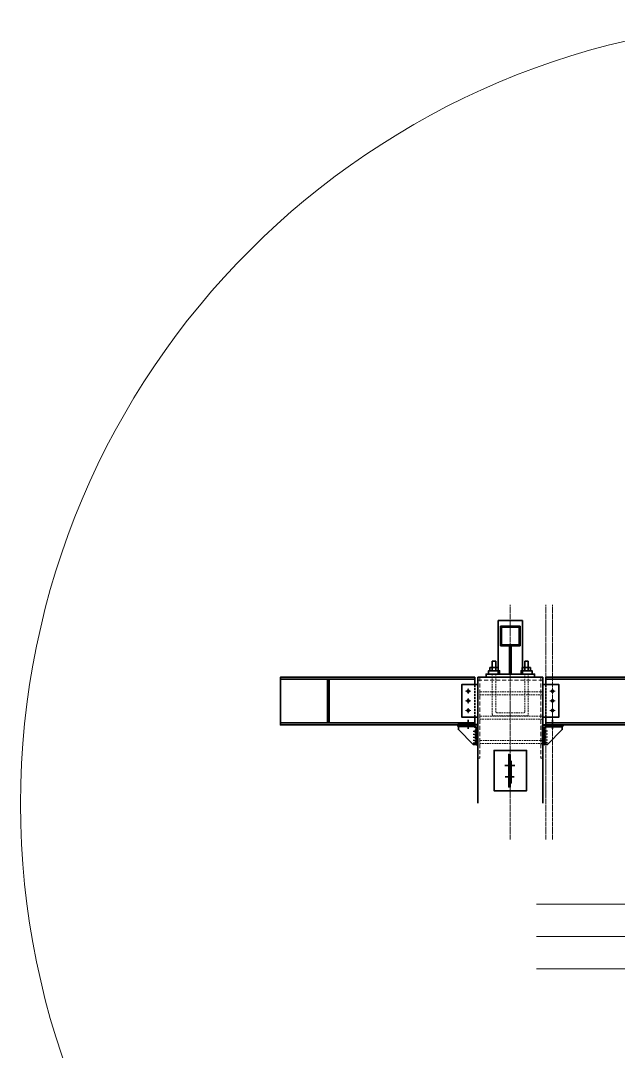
# Model space of a CAD drawing. Header units: millimetres. Extents: x -323079 to -301954, y 18974 to 29401.
# Drawn here: x -323079 to -319388, y 23038 to 29401 of the extents above; entities that cross this region are included whole.
import ezdxf

# ---------------------------------------------------------------- set-up
doc = ezdxf.new("R2010")
doc.units = ezdxf.units.MM
for name, pattern in [('CENTERX2', [4, 2.5, -0.5, 0.5, -0.5]), ('DASHED', [0.75, 0.5, -0.25]), ('HIDDEN2', [4.7625, 3.175, -1.5875])]:
    doc.linetypes.add(name, pattern=pattern)
doc.layers.get('Defpoints').update_dxf_attribs({"color": 1, "lineweight": 0})
for name, color, linetype, lineweight in [('k_ Металл', 5, 'Continuous', 40), ('k_ Осевая', 8, 'CENTERX2', 9), ('Линия Основная', 7, 'Continuous', 35), ('Линия пунктир', 190, 'HIDDEN2', 9), ('сварка', 7, 'Continuous', 25)]:
    doc.layers.add(name, color=color, linetype=linetype, lineweight=lineweight)

# ---------------------------------------------------------------- blocks, each defined once
blk = doc.blocks.new('*U528')
at = {"color": 0, "linetype": 'ByBlock', "lineweight": -2}
for p, q in [((-9, 23), (-9, 120.4)), ((0, 125), (-4.4, 125)), ((0, 0), (0, 125)), ((-125, 0), (-125, 4.4)), ((-125, 0), (0, 0)), ((-120.4, 9), (-23, 9))]:
    blk.add_line(p, q, dxfattribs=at)
for centre, radius, start, end in [((-4.4, 120.4), 4.59, 89.92484, 180.07516), ((-120.4, 4.4), 4.6, 90, 180), ((-23, 23), 14, 270, 0)]:
    blk.add_arc(centre, radius, start, end, dxfattribs=at)
blk = doc.blocks.new('*U529')
for p, q in [((-0.5, 0.5), (0.5, -0.5)), ((0.5, 0.5), (-0.5, -0.5)), ((1.5, 0.5), (2.5, -0.5)), ((2.5, 0.5), (1.5, -0.5)), ((3.5, 0.5), (4.5, -0.5)), ((4.5, 0.5), (3.5, -0.5))]:
    blk.add_line(p, q)
blk = doc.blocks.new('*U512')
for points in [[(0, -0.5), (0, 0.5)], [(1, -0.5), (1, 0.5)], [(2, -0.5), (2, 0.5)], [(3, -0.5), (3, 0.5)], [(4, -0.5), (4, 0.5)]]:
    blk.add_lwpolyline(points)

msp = doc.modelspace()

# ---------------------------------------------------------------- linework, layer by layer
at = {"layer": 'Defpoints'}
for points in [[(-317452.36415, 23947.54565), (-319893.52303, 23947.54565)], [(-317452.36415, 23747.54565), (-319893.52303, 23747.54565)], [(-317452.36415, 23547.54565), (-319893.52303, 23547.54565)]]:
    msp.add_lwpolyline(points, dxfattribs=at)
msp.add_circle((-318243.55698, 24565.59951), 4834.96443, dxfattribs=at)
at = {"layer": 'k_ Металл', "lineweight": 20}
for p, q in [((-320298.51018, 25261.86766), (-320332.11574, 25261.86766)), ((-320315.25729, 25277.47445), (-320315.25729, 25246.16245)), ((-319812.11574, 25261.86766), (-319778.51018, 25261.86766)), ((-319795.36863, 25277.47445), (-319795.36863, 25246.16245)), ((-320298.51018, 25201.86766), (-320332.11574, 25201.86766)), ((-320315.25729, 25217.47445), (-320315.25729, 25186.16245)), ((-319812.11574, 25201.86766), (-319778.51018, 25201.86766)), ((-319795.36863, 25217.47445), (-319795.36863, 25186.16245)), ((-320298.51018, 25141.86766), (-320332.11574, 25141.86766)), ((-320315.25729, 25157.47445), (-320315.25729, 25126.16245)), ((-319812.11574, 25141.86766), (-319778.51018, 25141.86766)), ((-319795.36863, 25157.47445), (-319795.36863, 25126.16245))]:
    msp.add_line(p, q, dxfattribs=at)
for points in [[(-320305.25725, 25261.86766), (-320315.25533, 25271.86574), (-320325.25342, 25261.86766), (-320315.25729, 25251.87152)], [(-319805.36866, 25261.86766), (-319795.37058, 25271.86574), (-319785.37249, 25261.86766), (-319795.36863, 25251.87152)], [(-320305.25725, 25201.86766), (-320315.25533, 25211.86574), (-320325.25342, 25201.86766), (-320315.25729, 25191.87152)], [(-319805.36866, 25201.86766), (-319795.37058, 25211.86574), (-319785.37249, 25201.86766), (-319795.36863, 25191.87152)], [(-320305.25725, 25141.86766), (-320315.25533, 25151.86574), (-320325.25342, 25141.86766), (-320315.25729, 25131.87152)], [(-319805.36866, 25141.86766), (-319795.37058, 25151.86574), (-319785.37249, 25141.86766), (-319795.36863, 25131.87152)]]:
    msp.add_lwpolyline(points, close=True, dxfattribs=at)
at = {"layer": 'k_ Осевая', "ltscale": 5}
for p, q in [((-320055.31296, 24345.30822), (-320055.31296, 25795.48653)), ((-319835.31296, 24345.30822), (-319835.31296, 25795.48653)), ((-319795.31296, 24345.30822), (-319795.31296, 25795.48653))]:
    msp.add_line(p, q, dxfattribs=at)
at = {"layer": 'Линия Основная'}
for p, q in [((-320166.4286, 25387.36766), (-320166.4286, 25447.36766)), ((-320166.4286, 25447.36766), (-320144.19731, 25447.36766)), ((-320144.19731, 25387.36766), (-320144.19731, 25447.36766)), ((-319966.4286, 25387.36766), (-319966.4286, 25447.36766)), ((-319966.4286, 25447.36766), (-319944.19731, 25447.36766)), ((-319944.19731, 25387.36766), (-319944.19731, 25447.36766)), ((-320255.31296, 24570.20291), (-320255.31296, 25347.36766)), ((-319855.31296, 24570.20291), (-319855.31296, 25347.36766))]:
    msp.add_line(p, q, dxfattribs=at)
for points in [[(-320130.31296, 25367.36766), (-320130.31296, 25697.36766), (-319980.31296, 25697.36766), (-319980.31296, 25367.36766), (-320130.31296, 25367.36766)], [(-320055.31296, 25662.27057), (-320115.31296, 25662.27057), (-320115.31296, 25542.27057), (-319995.31296, 25542.27057), (-319995.31296, 25662.27057), (-320055.31296, 25662.27057)], [(-320275.31296, 25101.86766), (-320275.31296, 25053.36766), (-321474.95942, 25053.36766), (-321474.95942, 25347.36766), (-320275.31296, 25347.36766)], [(-320275.31296, 25101.86766), (-320275.31296, 25065.36766), (-321474.95942, 25065.36766), (-321474.95942, 25335.36766), (-320275.31296, 25335.36766), (-320275.31296, 25301.86766)], [(-321173.70587, 25065.36766), (-321173.70587, 25335.36766), (-321183.70587, 25335.36766), (-321183.70587, 25065.36766), (-321173.70587, 25065.36766)], [(-320275.31296, 25347.36766), (-320275.31296, 25301.86766)], [(-320255.31296, 25347.36766), (-319855.31296, 25347.36766)], [(-320055.31296, 25347.36766), (-320205.31296, 25347.36766), (-320205.31296, 25367.36766), (-319905.31296, 25367.36766), (-319905.31296, 25347.36766)], [(-319835.31296, 25347.36766), (-319835.31296, 25301.86766)], [(-319835.31296, 25101.86766), (-319835.31296, 25053.36766), (-318635.66649, 25053.36766), (-318635.66649, 25347.36766), (-319835.31296, 25347.36766)], [(-319835.31296, 25101.86766), (-319835.31296, 25065.36766), (-318635.66649, 25065.36766), (-318635.66649, 25335.36766), (-319835.31296, 25335.36766), (-319835.31296, 25301.86766)], [(-320255.31296, 25101.86766), (-320355.31296, 25101.86766), (-320355.31296, 25301.86766), (-320255.31296, 25301.86766), (-320255.31296, 25101.86766)], [(-319855.31296, 25101.86766), (-319755.31296, 25101.86766), (-319755.31296, 25301.86766), (-319855.31296, 25301.86766), (-319855.31296, 25101.86766)], [(-320315.31296, 25084.71981), (-320315.31296, 25028.1809)], [(-319795.31296, 25084.71981), (-319795.31296, 25028.1809)], [(-320055.31296, 24896.10445), (-320155.31296, 24896.10445), (-320155.31296, 24647.10445), (-320055.31296, 24647.10445), (-319955.31296, 24647.10445), (-319955.31296, 24896.10445), (-320055.31296, 24896.10445)], [(-320055.31296, 24871.10445), (-320055.31296, 24671.10445), (-320065.31296, 24671.10445), (-320065.31296, 24871.10445), (-320055.31296, 24871.10445)], [(-320055.31296, 24828.65707), (-320049.31296, 24828.65707), (-320049.31296, 24694.85192), (-320055.31296, 24694.85192), (-320055.31296, 24828.65707)], [(-320088.52976, 24801.99635), (-320027.53051, 24801.99635)], [(-320087.34533, 24731.99635), (-320030.78834, 24731.99635)]]:
    msp.add_lwpolyline(points, dxfattribs=at)
for points in [[(-320055.31296, 25656.27057), (-320109.31296, 25656.27057), (-320109.31296, 25548.27057), (-320001.31296, 25548.27057), (-320001.31296, 25656.27057)], [(-320050.31296, 25542.27057), (-320056.31296, 25542.27057), (-320060.31296, 25542.27057), (-320060.31296, 25367.36766), (-320050.31296, 25367.36766)], [(-320121.31842, 25367.36766), (-320189.30749, 25367.36766), (-320189.30749, 25387.36766), (-320121.31842, 25387.36766)], [(-320131.31842, 25387.36766), (-320181.31842, 25387.36766), (-320181.31842, 25407.36766), (-320131.31842, 25407.36766)], [(-319921.31842, 25367.36766), (-319989.30749, 25367.36766), (-319989.30749, 25387.36766), (-319921.31842, 25387.36766)], [(-319931.31842, 25387.36766), (-319981.31842, 25387.36766), (-319981.31842, 25407.36766), (-319931.31842, 25407.36766)], [(-320375.71296, 25044.36766), (-320278.31296, 25044.36766), (-320264.31296, 25030.36766), (-320264.31296, 24932.96766), (-320284.31296, 24932.96766), (-320375.71296, 25024.41953)], [(-319734.91296, 25044.36766), (-319832.31296, 25044.36766), (-319846.31296, 25030.36766), (-319846.31296, 24932.96766), (-319826.31296, 24932.96766), (-319734.91296, 25024.41953)]]:
    msp.add_lwpolyline(points, close=True, dxfattribs=at)
at = {"layer": 'Линия Основная', "linetype": 'DASHED', "ltscale": 25}
for points in [[(-320275.31296, 25301.86766), (-320275.31296, 25101.86766)], [(-319835.31296, 25301.86766), (-319835.31296, 25101.86766)]]:
    msp.add_lwpolyline(points, dxfattribs=at)
at = {"layer": 'Линия пунктир', "linetype": 'DASHED', "ltscale": 50}
msp.add_line((-320255.31296, 25329.98296), (-319855.31296, 25329.98296), dxfattribs=at)
for points in [[(-320255.31296, 25347.36766), (-320243.31296, 25347.36766), (-320243.31296, 24847.36766), (-320255.31296, 24847.36766), (-320255.31296, 25347.36766)], [(-319855.31296, 25347.36766), (-319867.31296, 25347.36766), (-319867.31296, 24847.36766), (-319855.31296, 24847.36766), (-319855.31296, 25347.36766)]]:
    msp.add_lwpolyline(points, dxfattribs=at)
at = {"layer": 'Линия пунктир', "linetype": 'DASHED', "ltscale": 20}
for points in [[(-320166.4286, 25367.36766), (-320166.4286, 25118.38385, 0.4142135624), (-320156.4286, 25108.38385), (-319954.19731, 25108.38385, 0.4142135624), (-319944.19731, 25118.38385), (-319944.19731, 25367.36766)], [(-320144.19731, 25367.36766), (-320144.19731, 25133.38385, 0.4142135624), (-320139.19731, 25128.38385), (-319971.4286, 25128.38385, 0.4142135624), (-319966.4286, 25133.38385), (-319966.4286, 25367.36766)]]:
    msp.add_lwpolyline(points, format="xyb", dxfattribs=at)
at = {"layer": 'Линия пунктир', "linetype": 'DASHED', "lineweight": 15, "ltscale": 20}
for points in [[(-319855.31296, 25258.09969), (-320243.31296, 25258.09969), (-320243.31296, 25238.30046), (-319855.31296, 25238.30046)], [(-319855.31296, 25107.68348), (-320243.31296, 25107.68348), (-320243.31296, 25087.88425), (-319855.31296, 25087.88425)], [(-319855.31296, 24957.68348), (-320243.31296, 24957.68348), (-320243.31296, 24937.88425), (-319855.31296, 24937.88425)]]:
    msp.add_lwpolyline(points, close=True, dxfattribs=at)

# ---------------------------------------------------------------- block references
at = {"layer": 'k_ Металл', "rotation": 90.00000000000001}
msp.add_blockref('*U528', (-320255.31296, 25053.36766), dxfattribs=at)
at = {"layer": 'k_ Металл', "xscale": -1, "rotation": 270}
msp.add_blockref('*U528', (-319855.31296, 25053.36766), dxfattribs=at)
at = {"layer": 'сварка', "yscale": 18, "zscale": 18}
for name, p, xscale, rotation in [('*U512', (-320275.49945, 24942.00608), -18, 270), ('*U529', (-320266.31296, 24942.00608), -18, 270), ('*U529', (-319844.31296, 24942.00608), 18, 90), ('*U512', (-319835.12646, 24942.00608), 18, 90)]:
    msp.add_blockref(name, p, dxfattribs=dict(at, xscale=xscale, rotation=rotation))

doc.saveas('drawing.dxf')
